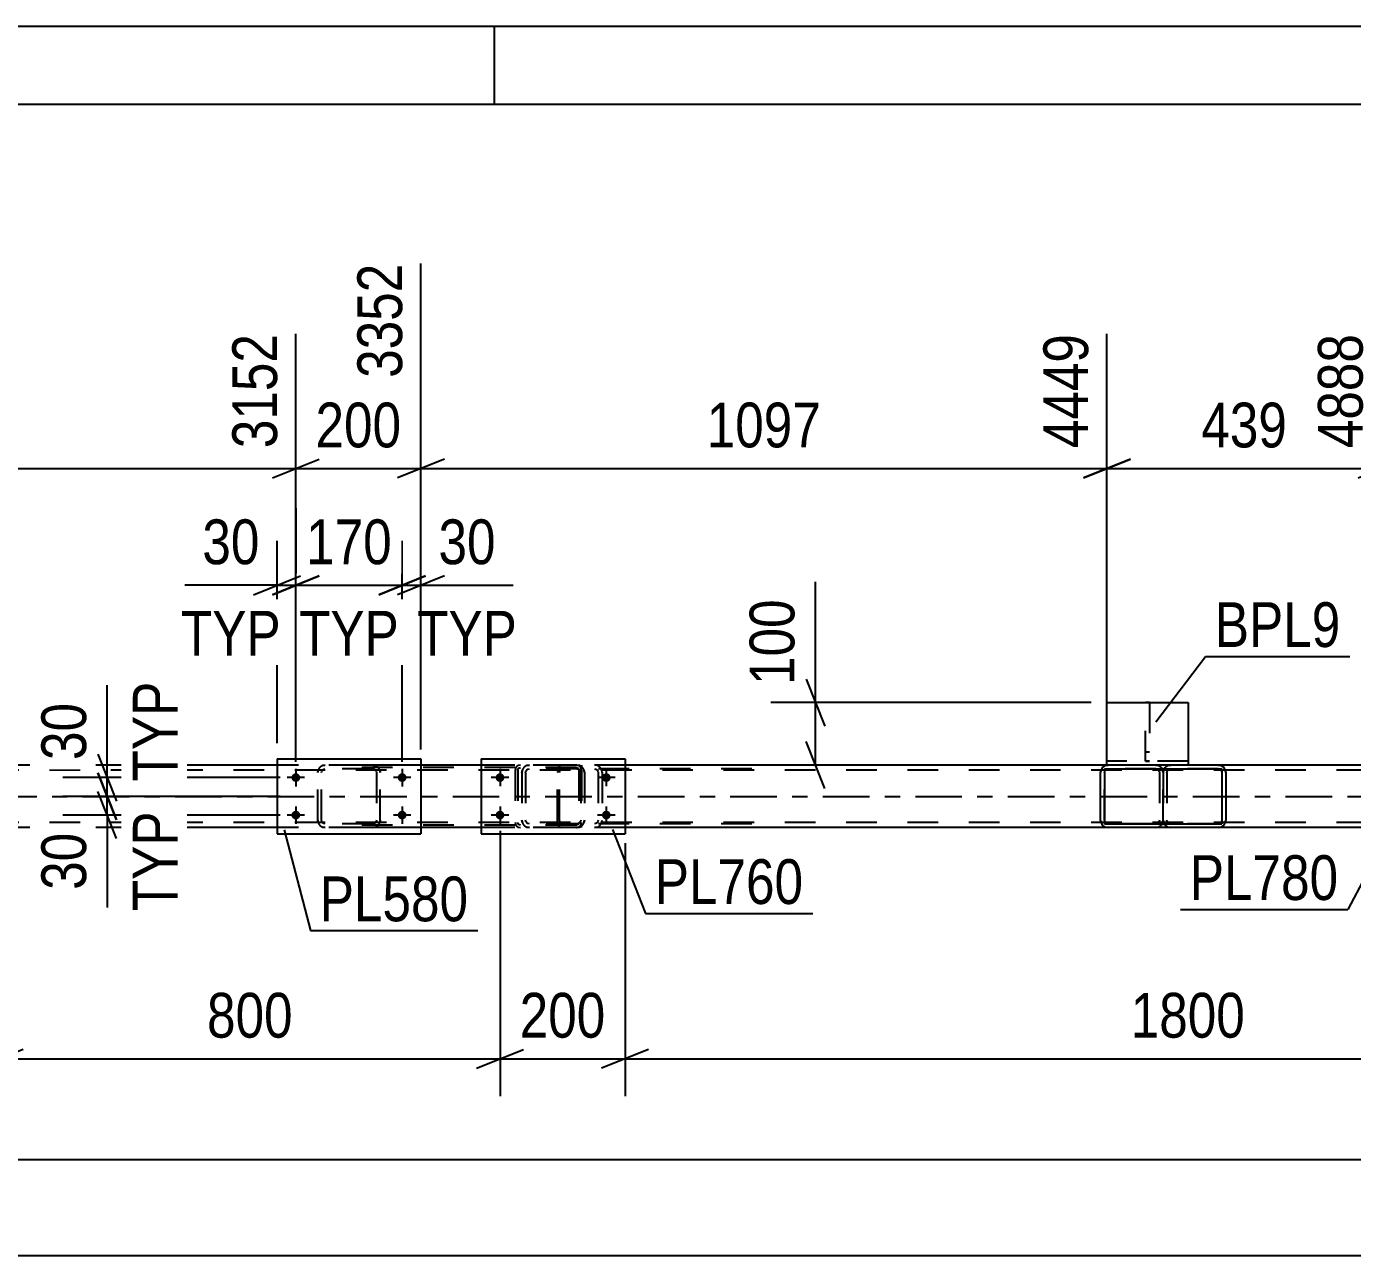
# Model space of a CAD drawing. Header units: millimetres. Extents: x -89 to 752, y -437 to 157.
# Drawn here: x 92.2 to 177, y 78.3 to 156.9 of the extents above; entities that cross this region are included whole.
import ezdxf

# ---------------------------------------------------------------- set-up
doc = ezdxf.new("R2010")
doc.units = ezdxf.units.MM
doc.linetypes.add('DXK_LINE_DOT2', pattern=[3.9198, 1.9599, -1.9599])
doc.linetypes.add('DXK_LINE_DOT3', pattern=[5.9187, 2.979, -0.9799, 0.9799, -0.9799])
doc.styles.add('Arial Narrow', font='ARIALN.TTF', dxfattribs={"height": 0.2})

# ---------------------------------------------------------------- blocks, each defined once
blk = doc.blocks.new('Unknown-318886155-1135')
at = {"color": 5, "linetype": 'Continuous'}
for p, q in [((752.099, 156.884), (-88.901, 156.884)), ((122.099, 151.884), (122.099, 156.884)), ((747.099, 151.884), (-83.901, 151.884))]:
    blk.add_line(p, q, dxfattribs=at)
blk = doc.blocks.new('Part-318886155-5142 - 5106')
at = {"color": 2, "linetype": 'Continuous'}
for p, q in [((165.359, 109.631), (165.175, 109.595)), ((168.399, 109.631), (165.359, 109.631)), ((168.582, 109.595), (168.399, 109.631)), ((168.879, 109.151), (168.842, 109.335)), ((168.879, 109.151), (168.879, 106.111)), ((168.842, 105.927), (168.879, 106.111)), ((165.175, 105.668), (165.359, 105.631)), ((168.399, 105.631), (165.359, 105.631)), ((168.399, 105.631), (168.582, 105.668))]:
    blk.add_line(p, q, dxfattribs=at)
at = {"color": 7, "linetype": 'DXK_LINE_DOT2'}
for p, q in [((165.175, 109.595), (165.359, 109.631)), ((168.399, 109.631), (168.582, 109.595)), ((164.879, 109.151), (164.915, 109.335)), ((164.915, 109.335), (164.879, 109.151)), ((164.879, 109.151), (164.879, 106.111)), ((165.119, 109.151), (165.137, 109.243)), ((165.119, 109.151), (165.119, 106.111)), ((165.137, 109.243), (165.189, 109.321)), ((165.189, 109.321), (165.267, 109.373)), ((165.267, 109.373), (165.359, 109.391)), ((168.399, 109.391), (165.359, 109.391)), ((168.399, 109.391), (168.49, 109.373)), ((168.49, 109.373), (168.568, 109.321)), ((168.568, 109.321), (168.62, 109.243)), ((168.62, 109.243), (168.639, 109.151)), ((168.639, 109.151), (168.639, 106.111)), ((168.842, 109.335), (168.879, 109.151)), ((164.915, 105.927), (164.879, 106.111)), ((164.879, 106.111), (164.915, 105.927)), ((165.137, 106.019), (165.119, 106.111)), ((168.639, 106.111), (168.62, 106.019)), ((168.879, 106.111), (168.842, 105.927)), ((165.189, 105.941), (165.137, 106.019)), ((165.359, 105.631), (165.175, 105.668)), ((165.267, 105.889), (165.189, 105.941)), ((165.359, 105.871), (165.267, 105.889)), ((168.399, 105.871), (165.359, 105.871)), ((168.49, 105.889), (168.399, 105.871)), ((168.582, 105.668), (168.399, 105.631)), ((168.568, 105.941), (168.49, 105.889)), ((168.62, 106.019), (168.568, 105.941))]:
    blk.add_line(p, q, dxfattribs=at)
at = {"color": 7, "linetype": 'DXK_LINE_DOT3'}
blk.add_line((166.879, 107.631), (166.879, 107.631), dxfattribs=at)
at = {"color": 7, "linetype": 'DXK_LINE_DOT2'}
for centre, start, end in [((165.359, 109.151), 112.5, 157.5), ((168.399, 109.151), 22.5, 67.5), ((165.359, 109.151), 149.4011, 157.5), ((165.359, 106.111), 202.5, 247.5), ((165.359, 106.111), 202.5, 210.59889), ((168.399, 106.111), 292.5, 337.5)]:
    blk.add_arc(centre, 0.48, start, end, dxfattribs=at)
at = {"color": 2, "linetype": 'Continuous'}
for centre, start, end in [((165.359, 109.151), 112.5, 149.4011), ((168.399, 109.151), 22.5, 67.5), ((165.359, 106.111), 210.59889, 247.5), ((168.399, 106.111), 292.5, 337.5)]:
    blk.add_arc(centre, 0.48, start, end, dxfattribs=at)
blk = doc.blocks.new('Part-318886155-5394 - 5106')
at = {"color": 2, "linetype": 'Continuous'}
for p, q in [((108.198, 110.03), (108.198, 105.23)), ((108.198, 110.03), (117.398, 110.03)), ((117.398, 110.03), (117.398, 105.23)), ((108.198, 105.23), (117.398, 105.23))]:
    blk.add_line(p, q, dxfattribs=at)
blk = doc.blocks.new('Part-318886155-5209 - 5106')
at = {"color": 2, "linetype": 'Continuous'}
for p, q in [((161.279, 109.631), (161.279, 113.631)), ((161.279, 113.631), (166.479, 113.631)), ((166.479, 113.631), (166.479, 109.631)), ((165.357, 109.631), (161.279, 109.631)), ((161.279, 109.631), (161.279, 109.631))]:
    blk.add_line(p, q, dxfattribs=at)
at = {"color": 7, "linetype": 'DXK_LINE_DOT2'}
for p, q in [((166.479, 109.871), (161.279, 109.871)), ((166.479, 109.871), (161.279, 109.871)), ((161.279, 109.871), (161.279, 109.871)), ((161.279, 109.631), (161.279, 109.651)), ((166.479, 109.631), (161.279, 109.631)), ((166.479, 109.631), (165.357, 109.631)), ((166.479, 109.871), (166.479, 109.871)), ((166.479, 109.631), (166.479, 109.651)), ((166.479, 109.631), (166.479, 109.631))]:
    blk.add_line(p, q, dxfattribs=at)
blk = doc.blocks.new('Part-318886155-5145 - 5106')
at = {"color": 7, "linetype": 'DXK_LINE_DOT2'}
for p, q in [((124.156, 109.595), (124.339, 109.631)), ((124.339, 109.631), (124.156, 109.595)), ((127.379, 109.631), (124.339, 109.631)), ((127.379, 109.631), (127.563, 109.595)), ((127.563, 109.595), (127.379, 109.631)), ((123.859, 109.151), (123.896, 109.335)), ((123.896, 109.335), (123.859, 109.151)), ((123.859, 109.151), (123.859, 106.111)), ((124.099, 109.151), (124.118, 109.243)), ((124.099, 109.151), (124.099, 106.111)), ((124.118, 109.243), (124.17, 109.321)), ((124.17, 109.321), (124.247, 109.373)), ((124.247, 109.373), (124.339, 109.391)), ((127.379, 109.391), (124.339, 109.391)), ((127.379, 109.391), (127.471, 109.373)), ((127.471, 109.373), (127.549, 109.321)), ((127.549, 109.321), (127.601, 109.243)), ((127.601, 109.243), (127.619, 109.151)), ((127.619, 109.151), (127.619, 106.111)), ((127.823, 109.335), (127.859, 109.151)), ((127.859, 109.151), (127.823, 109.335)), ((127.859, 109.151), (127.859, 106.111)), ((123.896, 105.927), (123.859, 106.111)), ((123.859, 106.111), (123.896, 105.927)), ((124.118, 106.019), (124.099, 106.111)), ((127.619, 106.111), (127.601, 106.019)), ((127.859, 106.111), (127.823, 105.927)), ((127.823, 105.927), (127.859, 106.111)), ((124.17, 105.941), (124.118, 106.019)), ((124.339, 105.631), (124.156, 105.668)), ((124.156, 105.668), (124.339, 105.631)), ((124.247, 105.889), (124.17, 105.941)), ((124.339, 105.871), (124.247, 105.889)), ((127.379, 105.871), (124.339, 105.871)), ((127.379, 105.631), (124.339, 105.631)), ((127.471, 105.889), (127.379, 105.871)), ((127.563, 105.668), (127.379, 105.631)), ((127.379, 105.631), (127.563, 105.668)), ((127.549, 105.941), (127.471, 105.889)), ((127.601, 106.019), (127.549, 105.941))]:
    blk.add_line(p, q, dxfattribs=at)
at = {"color": 7, "linetype": 'DXK_LINE_DOT3'}
blk.add_line((125.859, 107.631), (125.859, 107.631), dxfattribs=at)
at = {"color": 7, "linetype": 'DXK_LINE_DOT2'}
for centre, start, end in [((124.339, 109.151), 112.5, 157.5), ((124.339, 109.151), 112.5, 157.5), ((127.379, 109.151), 22.5, 67.5), ((127.379, 109.151), 22.5, 67.5), ((124.339, 106.111), 202.5, 247.5), ((124.339, 106.111), 202.5, 247.5), ((127.379, 106.111), 292.5, 337.5), ((127.379, 106.111), 292.5, 337.5)]:
    blk.add_arc(centre, 0.48, start, end, dxfattribs=at)
blk = doc.blocks.new('Part-318886155-5290 - 5106')
at = {"color": 7, "linetype": 'DXK_LINE_DOT2'}
for p, q in [((127.337, 109.631), (112.009, 109.631)), ((127.337, 109.471), (112.009, 109.471)), ((123.447, 109.434), (123.421, 109.311)), ((123.605, 109.372), (123.641, 109.424)), ((123.762, 109.631), (123.632, 109.607)), ((123.641, 109.424), (123.697, 109.459)), ((123.697, 109.459), (123.762, 109.471)), ((127.468, 109.607), (127.337, 109.631)), ((127.337, 109.471), (127.403, 109.459)), ((127.403, 109.459), (127.458, 109.424)), ((127.458, 109.424), (127.495, 109.372)), ((127.678, 109.311), (127.652, 109.434)), ((123.421, 109.311), (123.421, 105.951)), ((123.592, 109.311), (123.605, 109.372)), ((123.592, 109.311), (123.592, 105.951)), ((127.495, 109.372), (127.508, 109.311)), ((127.508, 109.311), (127.508, 105.951)), ((127.678, 109.311), (127.678, 105.951)), ((127.337, 105.791), (112.009, 105.791)), ((127.337, 105.631), (112.009, 105.631)), ((123.421, 105.951), (123.447, 105.829)), ((123.605, 105.89), (123.592, 105.951)), ((123.641, 105.838), (123.605, 105.89)), ((123.632, 105.655), (123.762, 105.631)), ((123.697, 105.803), (123.641, 105.838)), ((123.762, 105.791), (123.697, 105.803)), ((127.403, 105.803), (127.337, 105.791)), ((127.337, 105.631), (127.468, 105.655)), ((127.458, 105.838), (127.403, 105.803)), ((127.495, 105.89), (127.458, 105.838)), ((127.508, 105.951), (127.495, 105.89)), ((127.652, 105.829), (127.678, 105.951))]:
    blk.add_line(p, q, dxfattribs=at)
for centre, start, end in [((123.749, 109.297), 110.75832, 155.68004), ((127.35, 109.297), 24.31996, 69.24168), ((123.749, 105.965), 204.31996, 249.24168), ((127.35, 105.965), 290.75832, 335.68004)]:
    blk.add_arc(centre, 0.331, start, end, dxfattribs=at)
blk = doc.blocks.new('Part-318886155-5201 - 5106')
at = {"color": 2, "linetype": 'Continuous'}
for p, q in [((161.119, 109.391), (161.119, 105.871)), ((161.119, 109.391), (168.639, 109.391)), ((168.639, 109.391), (168.639, 105.871)), ((161.119, 105.871), (168.639, 105.871))]:
    blk.add_line(p, q, dxfattribs=at)
blk = doc.blocks.new('Part-318886155-5204 - 5106')
at = {"color": 7, "linetype": 'DXK_LINE_DOT2'}
for p, q in [((163.759, 109.871), (163.759, 113.631)), ((163.999, 113.631), (163.759, 113.631)), ((163.999, 113.631), (163.999, 109.871)), ((163.759, 110.471), (163.999, 110.471)), ((163.999, 109.871), (163.759, 109.871)), ((163.759, 109.871), (163.999, 109.871))]:
    blk.add_line(p, q, dxfattribs=at)
blk = doc.blocks.new('Part-318886155-5251 - 5106')
at = {"color": 2, "linetype": 'Continuous'}
for p, q in [((121.259, 110.031), (121.259, 105.231)), ((121.259, 110.031), (130.459, 110.031)), ((130.459, 110.031), (130.459, 105.231)), ((121.259, 105.231), (130.459, 105.231))]:
    blk.add_line(p, q, dxfattribs=at)
blk = doc.blocks.new('Part-318886155-5304 - 5106')
at = {"color": 7, "linetype": 'DXK_LINE_DOT2'}
for p, q in [((126.21, 109.49), (126.152, 109.335)), ((126.298, 109.595), (126.21, 109.49)), ((126.402, 109.631), (126.298, 109.595)), ((138.558, 109.631), (126.402, 109.631)), ((127.678, 109.631), (127.678, 109.391)), ((128.686, 109.595), (128.493, 109.631)), ((126.152, 109.335), (126.131, 109.151)), ((126.131, 106.111), (126.131, 109.151)), ((126.266, 109.151), (126.277, 109.243)), ((126.266, 106.111), (126.266, 109.151)), ((126.277, 109.243), (126.306, 109.321)), ((126.306, 109.321), (126.35, 109.373)), ((126.35, 109.373), (126.402, 109.391)), ((138.558, 109.391), (126.402, 109.391)), ((128.493, 109.391), (128.589, 109.373)), ((128.589, 109.373), (128.671, 109.321)), ((128.671, 109.321), (128.725, 109.243)), ((128.725, 109.243), (128.745, 109.151)), ((128.745, 109.151), (128.745, 106.111)), ((128.968, 109.287), (128.958, 109.335)), ((128.996, 109.151), (128.968, 109.287)), ((128.996, 109.151), (128.996, 106.111)), ((126.152, 105.927), (126.131, 106.111)), ((126.277, 106.019), (126.266, 106.111)), ((128.745, 106.111), (128.725, 106.019)), ((128.958, 105.927), (128.978, 106.026)), ((128.978, 106.026), (128.996, 106.111)), ((126.198, 105.803), (126.152, 105.927)), ((126.21, 105.772), (126.198, 105.803)), ((126.21, 105.772), (126.298, 105.668)), ((126.306, 105.941), (126.277, 106.019)), ((126.298, 105.668), (126.402, 105.631)), ((126.35, 105.889), (126.306, 105.941)), ((126.402, 105.871), (126.35, 105.889)), ((138.558, 105.871), (126.402, 105.871)), ((138.558, 105.631), (126.402, 105.631)), ((127.678, 105.631), (127.678, 105.871)), ((128.589, 105.889), (128.493, 105.871)), ((128.493, 105.631), (128.686, 105.668)), ((128.671, 105.941), (128.589, 105.889)), ((128.725, 106.019), (128.671, 105.941))]:
    blk.add_line(p, q, dxfattribs=at)
for centre, start, end in [((128.508, 109.136), 23.84941, 68.8059), ((128.508, 106.126), 291.1941, 336.15059)]:
    blk.add_arc(centre, 0.492, start, end, dxfattribs=at)
blk = doc.blocks.new('Part-318886155-5383 - 5106')
at = {"color": 2, "linetype": 'Continuous'}
for p, q in [((161.359, 109.63), (161.175, 109.594)), ((164.399, 109.63), (161.359, 109.63)), ((164.582, 109.594), (164.399, 109.63)), ((160.915, 109.334), (160.879, 109.15)), ((160.879, 106.11), (160.879, 109.15)), ((160.879, 106.11), (160.915, 105.926)), ((161.175, 105.667), (161.359, 105.63)), ((161.354, 105.871), (161.359, 105.87)), ((164.399, 105.87), (161.359, 105.87)), ((164.399, 105.63), (161.359, 105.63)), ((164.403, 105.871), (164.399, 105.87)), ((164.399, 105.63), (164.582, 105.667))]:
    blk.add_line(p, q, dxfattribs=at)
at = {"color": 7, "linetype": 'DXK_LINE_DOT2'}
for p, q in [((161.175, 109.594), (161.359, 109.63)), ((164.399, 109.63), (164.582, 109.594)), ((160.879, 109.15), (160.915, 109.334)), ((161.119, 109.15), (161.137, 109.242)), ((161.119, 106.11), (161.119, 109.15)), ((161.137, 109.242), (161.189, 109.32)), ((161.189, 109.32), (161.267, 109.372)), ((161.267, 109.372), (161.359, 109.39)), ((164.399, 109.39), (161.359, 109.39)), ((164.399, 109.39), (164.49, 109.372)), ((164.49, 109.372), (164.568, 109.32)), ((164.568, 109.32), (164.62, 109.242)), ((164.62, 109.242), (164.639, 109.15)), ((164.639, 109.15), (164.639, 106.11)), ((164.842, 109.334), (164.879, 109.15)), ((164.879, 109.15), (164.842, 109.334)), ((164.879, 106.11), (164.879, 109.15)), ((160.915, 105.926), (160.879, 106.11)), ((161.137, 106.018), (161.119, 106.11)), ((164.639, 106.11), (164.62, 106.018)), ((164.879, 106.11), (164.842, 105.926)), ((164.842, 105.926), (164.879, 106.11)), ((161.189, 105.94), (161.137, 106.018)), ((161.359, 105.63), (161.175, 105.667)), ((161.267, 105.888), (161.189, 105.94)), ((161.359, 105.87), (161.267, 105.888)), ((164.399, 105.87), (164.49, 105.888)), ((164.582, 105.667), (164.399, 105.63)), ((164.568, 105.94), (164.49, 105.888)), ((164.62, 106.018), (164.568, 105.94))]:
    blk.add_line(p, q, dxfattribs=at)
at = {"color": 7, "linetype": 'DXK_LINE_DOT3'}
blk.add_line((162.879, 107.63), (162.879, 107.63), dxfattribs=at)
at = {"color": 2, "linetype": 'Continuous'}
for centre, start, end in [((161.359, 109.15), 112.5, 157.5), ((164.399, 109.15), 30.73217, 67.5), ((161.359, 106.11), 202.5, 247.5), ((164.399, 106.11), 292.5, 329.53435)]:
    blk.add_arc(centre, 0.48, start, end, dxfattribs=at)
at = {"color": 7, "linetype": 'DXK_LINE_DOT2'}
for centre, start, end in [((161.359, 109.15), 112.5, 157.5), ((164.399, 109.15), 22.5, 67.5), ((164.399, 109.15), 22.5, 30.73217), ((161.359, 106.11), 202.5, 247.5), ((164.399, 106.11), 292.5, 337.5), ((164.399, 106.11), 329.53435, 337.5)]:
    blk.add_arc(centre, 0.48, start, end, dxfattribs=at)
blk = doc.blocks.new('Part-318886155-5389 - 5106')
at = {"color": 7, "linetype": 'DXK_LINE_DOT2'}
for p, q in [((111.094, 109.594), (111.278, 109.63)), ((111.278, 109.63), (111.094, 109.594)), ((114.318, 109.63), (111.278, 109.63)), ((114.318, 109.63), (114.502, 109.594)), ((114.502, 109.594), (114.318, 109.63)), ((110.798, 109.15), (110.835, 109.334)), ((110.835, 109.334), (110.798, 109.15)), ((110.798, 106.11), (110.798, 109.15)), ((111.038, 109.15), (111.056, 109.242)), ((111.038, 106.11), (111.038, 109.15)), ((111.056, 109.242), (111.108, 109.32)), ((111.108, 109.32), (111.186, 109.372)), ((111.186, 109.372), (111.278, 109.39)), ((114.318, 109.39), (111.278, 109.39)), ((114.318, 109.39), (114.41, 109.372)), ((114.41, 109.372), (114.488, 109.32)), ((114.488, 109.32), (114.54, 109.242)), ((114.54, 109.242), (114.558, 109.15)), ((114.558, 109.15), (114.558, 106.11)), ((114.762, 109.334), (114.798, 109.15)), ((114.798, 109.15), (114.762, 109.334)), ((114.798, 106.11), (114.798, 109.15)), ((110.835, 105.927), (110.798, 106.11)), ((110.798, 106.11), (110.835, 105.927)), ((111.056, 106.018), (111.038, 106.11)), ((114.558, 106.11), (114.54, 106.018)), ((114.798, 106.11), (114.762, 105.927)), ((114.762, 105.927), (114.798, 106.11)), ((111.108, 105.94), (111.056, 106.018)), ((111.278, 105.63), (111.094, 105.667)), ((111.094, 105.667), (111.278, 105.63)), ((111.186, 105.888), (111.108, 105.94)), ((111.278, 105.87), (111.186, 105.888)), ((114.318, 105.87), (111.278, 105.87)), ((114.318, 105.63), (111.278, 105.63)), ((114.41, 105.888), (114.318, 105.87)), ((114.502, 105.667), (114.318, 105.63)), ((114.318, 105.63), (114.502, 105.667)), ((114.488, 105.94), (114.41, 105.888)), ((114.54, 106.018), (114.488, 105.94))]:
    blk.add_line(p, q, dxfattribs=at)
at = {"color": 7, "linetype": 'DXK_LINE_DOT3'}
blk.add_line((112.798, 107.63), (112.798, 107.63), dxfattribs=at)
at = {"color": 7, "linetype": 'DXK_LINE_DOT2'}
for centre, start, end in [((111.278, 109.15), 112.5, 157.5), ((111.278, 109.15), 112.5, 157.5), ((114.318, 109.15), 22.5, 67.5), ((114.318, 109.15), 22.5, 67.5), ((111.278, 106.11), 202.5, 247.5), ((111.278, 106.11), 202.5, 247.5), ((114.318, 106.11), 292.5, 337.5), ((114.318, 106.11), 292.5, 337.5)]:
    blk.add_arc(centre, 0.48, start, end, dxfattribs=at)
blk = doc.blocks.new('Bolt-318886155-5423 - 5106')
at = {"linetype": 'Continuous'}
for points in [[(122.459, 108.551, -1), (122.459, 109.111, -1)], [(129.259, 108.551, -1), (129.259, 109.111, -1)], [(122.459, 106.151, -1), (122.459, 106.711, -1)], [(129.259, 106.151, -1), (129.259, 106.711, -1)]]:
    blk.add_hatch(color=1, dxfattribs=at).paths.add_polyline_path(points)
at = {"color": 1, "linetype": 'Continuous'}
for p, q in [((123.019, 108.831), (121.899, 108.831)), ((122.459, 109.391), (122.459, 108.271)), ((129.819, 108.831), (128.699, 108.831)), ((129.259, 109.391), (129.259, 108.271)), ((122.459, 106.991), (122.459, 105.871)), ((129.259, 106.991), (129.259, 105.871)), ((123.019, 106.431), (121.899, 106.431)), ((129.819, 106.431), (128.699, 106.431))]:
    blk.add_line(p, q, dxfattribs=at)
blk = doc.blocks.new('Bolt-318886155-5424 - 5106')
at = {"linetype": 'Continuous'}
for points in [[(109.398, 108.55, -1), (109.398, 109.11, -1)], [(116.198, 108.55, -1), (116.198, 109.11, -1)], [(109.398, 106.15, -1), (109.398, 106.71, -1)], [(116.198, 106.15, -1), (116.198, 106.71, -1)]]:
    blk.add_hatch(color=1, dxfattribs=at).paths.add_polyline_path(points)
at = {"color": 1, "linetype": 'Continuous'}
for p, q in [((109.958, 108.83), (108.838, 108.83)), ((109.398, 109.39), (109.398, 108.27)), ((116.758, 108.83), (115.638, 108.83)), ((116.198, 109.39), (116.198, 108.27)), ((109.398, 106.99), (109.398, 105.87)), ((116.198, 106.99), (116.198, 105.87)), ((109.958, 106.43), (108.838, 106.43)), ((116.758, 106.43), (115.638, 106.43))]:
    blk.add_line(p, q, dxfattribs=at)
blk = doc.blocks.new('Part-318886155-5453 - 5106')
at = {"color": 2, "linetype": 'Continuous'}
for p, q in [((108.198, 109.631), (90.457, 109.631)), ((121.259, 109.631), (117.398, 109.631)), ((161.279, 109.631), (130.459, 109.631)), ((177.644, 109.631), (168.399, 109.631)), ((108.198, 105.631), (90.457, 105.631)), ((121.259, 105.631), (117.398, 105.631)), ((161.354, 105.631), (130.459, 105.631)), ((165.359, 105.631), (164.403, 105.631)), ((177.644, 105.631), (168.399, 105.631))]:
    blk.add_line(p, q, dxfattribs=at)
at = {"color": 7, "linetype": 'DXK_LINE_DOT2'}
for p, q in [((117.398, 109.631), (108.198, 109.631)), ((130.459, 109.631), (121.259, 109.631)), ((168.399, 109.631), (161.279, 109.631)), ((660.055, 109.311), (-16.695, 109.311)), ((660.055, 105.951), (-16.695, 105.951)), ((117.398, 105.631), (108.198, 105.631)), ((130.459, 105.631), (121.259, 105.631)), ((164.403, 105.631), (161.354, 105.631)), ((168.399, 105.631), (165.359, 105.631))]:
    blk.add_line(p, q, dxfattribs=at)
at = {"color": 7, "linetype": 'DXK_LINE_DOT3'}
blk.add_line((-16.695, 107.631), (660.055, 107.631), dxfattribs=at)
blk = doc.blocks.new('StraightDimension-318886155-18576 - 5106')
at = {"color": 7, "linetype": 'Continuous'}
for p, q in [((66.317, 110.631), (66.317, 141.72)), ((109.398, 109.83), (109.398, 137.22)), ((67.817, 129.207), (64.817, 128.007)), ((107.898, 128.007), (110.898, 129.207)), ((66.317, 128.607), (109.398, 128.607))]:
    blk.add_line(p, q, dxfattribs=at)
at = {"color": 0}
blk.add_wipeout([(92.114, 129.357), (92.114, 133.557), (83.602, 133.557), (83.602, 129.357)], dxfattribs=at)
at = {"color": 3, "style": 'Arial Narrow'}
blk.add_text('1077', height=2.8633, dxfattribs=at).set_placement((84.202, 129.957))
at = {"color": 0, "linetype": 'Continuous'}
blk.add_wipeout([(108.798, 137.82), (104.598, 137.82), (104.598, 129.307), (108.798, 129.307)], dxfattribs=at)
at = {"color": 3, "linetype": 'Continuous', "style": 'Arial Narrow'}
blk.add_text('3152', height=2.8633, rotation=90.00021, dxfattribs=at).set_placement((108.198, 129.907))
blk = doc.blocks.new('StraightDimension-318886155-5507 - 5106')
at = {"color": 7, "linetype": 'Continuous'}
blk.add_line((-16.695, 84.399), (698.695, 84.399), dxfattribs=at)
blk = doc.blocks.new('StraightDimension-318886155-6372 - 5106')
at = {"color": 7, "linetype": 'Continuous'}
for p, q in [((116.198, 109.83), (116.198, 123.983)), ((117.398, 111.03), (117.398, 123.983)), ((114.698, 120.533), (117.698, 121.733)), ((118.898, 121.733), (115.898, 120.533)), ((116.198, 121.133), (117.398, 121.133)), ((117.398, 121.133), (123.304, 121.133)), ((117.398, 121.133), (123.304, 121.133))]:
    blk.add_line(p, q, dxfattribs=at)
at = {"color": 0}
blk.add_wipeout([(122.779, 121.883), (122.779, 126.083), (117.923, 126.083), (117.923, 121.883)], dxfattribs=at)
at = {"color": 0, "linetype": 'Continuous'}
blk.add_wipeout([(124.146, 116.033), (124.146, 120.233), (116.556, 120.233), (116.556, 116.033)], dxfattribs=at)
at = {"color": 3, "style": 'Arial Narrow'}
blk.add_text('30', height=2.8633, dxfattribs=at).set_placement((118.523, 122.483))
at = {"color": 3, "linetype": 'Continuous', "style": 'Arial Narrow'}
blk.add_text('TYP', height=2.8633, dxfattribs=at).set_placement((117.156, 116.633))
blk = doc.blocks.new('StraightDimension-318886155-6331 - 5106')
at = {"color": 7, "linetype": 'Continuous'}
for p, q in [((96.734, 109.13), (97.934, 106.13)), ((97.934, 104.93), (96.734, 107.93)), ((108.398, 107.63), (94.484, 107.63)), ((97.334, 106.43), (97.334, 107.63)), ((108.398, 106.43), (94.484, 106.43)), ((97.334, 106.43), (97.334, 100.524)), ((97.334, 106.43), (97.334, 100.524))]:
    blk.add_line(p, q, dxfattribs=at)
at = {"color": 0, "linetype": 'Continuous'}
blk.add_wipeout([(102.434, 107.272), (98.234, 107.272), (98.234, 99.682), (102.434, 99.682)], dxfattribs=at)
at = {"color": 0}
blk.add_wipeout([(96.584, 105.905), (92.384, 105.905), (92.384, 101.049), (96.584, 101.049)], dxfattribs=at)
at = {"color": 3, "linetype": 'Continuous', "style": 'Arial Narrow'}
blk.add_text('TYP', height=2.8633, rotation=90.00021, dxfattribs=at).set_placement((101.834, 100.282))
at = {"color": 3, "style": 'Arial Narrow'}
blk.add_text('30', height=2.8633, rotation=90.00021, dxfattribs=at).set_placement((95.984, 101.649))
blk = doc.blocks.new('StraightDimension-318886155-18574 - 5106')
at = {"color": 7, "linetype": 'Continuous'}
for p, q in [((117.398, 110.631), (117.398, 141.72)), ((161.279, 113.304), (161.279, 137.22)), ((118.898, 129.207), (115.898, 128.007)), ((159.779, 128.007), (162.779, 129.207)), ((117.398, 128.607), (161.279, 128.607))]:
    blk.add_line(p, q, dxfattribs=at)
at = {"color": 0}
blk.add_wipeout([(143.595, 129.357), (143.595, 133.557), (135.082, 133.557), (135.082, 129.357)], dxfattribs=at)
at = {"color": 3, "style": 'Arial Narrow'}
blk.add_text('1097', height=2.8633, dxfattribs=at).set_placement((135.682, 129.957))
at = {"color": 0, "linetype": 'Continuous'}
blk.add_wipeout([(160.679, 137.82), (156.479, 137.82), (156.479, 129.307), (160.679, 129.307)], dxfattribs=at)
at = {"color": 3, "linetype": 'Continuous', "style": 'Arial Narrow'}
blk.add_text('4449', height=2.8633, rotation=90.00021, dxfattribs=at).set_placement((160.079, 129.907))
blk = doc.blocks.new('StraightDimension-318886155-5528 - 5106')
at = {"color": 7, "linetype": 'Continuous'}
blk.add_line((-17.335, 78.255), (699.335, 78.255), dxfattribs=at)
blk = doc.blocks.new('StraightDimension-318886155-5560 - 5106')
at = {"color": 7, "linetype": 'Continuous'}
for p, q in [((142.64, 113.631), (142.64, 121.365)), ((142.64, 113.631), (142.64, 121.365)), ((142.04, 115.131), (143.24, 112.131)), ((160.279, 113.631), (139.79, 113.631)), ((142.64, 109.631), (142.64, 113.631)), ((143.24, 108.131), (142.04, 111.131)), ((160.279, 109.631), (139.79, 109.631))]:
    blk.add_line(p, q, dxfattribs=at)
at = {"color": 0}
blk.add_wipeout([(141.89, 120.84), (137.69, 120.84), (137.69, 114.156), (141.89, 114.156)], dxfattribs=at)
at = {"color": 3, "style": 'Arial Narrow'}
blk.add_text('100', height=2.8633, rotation=90.00021, dxfattribs=at).set_placement((141.29, 114.756))
blk = doc.blocks.new('StraightDimension-318886155-5625 - 5106')
at = {"color": 7, "linetype": 'Continuous'}
for p, q in [((122.459, 105.431), (122.459, 88.444)), ((90.457, 104.631), (90.457, 88.444)), ((91.957, 91.444), (88.957, 90.244)), ((90.457, 90.844), (122.459, 90.844)), ((120.959, 90.244), (123.959, 91.444))]:
    blk.add_line(p, q, dxfattribs=at)
at = {"color": 0}
blk.add_wipeout([(109.8, 91.594), (109.8, 95.794), (103.116, 95.794), (103.116, 91.594)], dxfattribs=at)
at = {"color": 3, "style": 'Arial Narrow'}
blk.add_text('800', height=2.8633, dxfattribs=at).set_placement((103.716, 92.194))
blk = doc.blocks.new('StraightDimension-318886155-5640 - 5106')
at = {"color": 7, "linetype": 'Continuous'}
for p, q in [((122.459, 105.431), (122.459, 88.444)), ((130.459, 104.631), (130.459, 88.444)), ((120.959, 90.244), (123.959, 91.444)), ((122.459, 90.844), (130.459, 90.844)), ((131.959, 91.444), (128.959, 90.244))]:
    blk.add_line(p, q, dxfattribs=at)
at = {"color": 0}
blk.add_wipeout([(129.801, 91.594), (129.801, 95.794), (123.117, 95.794), (123.117, 91.594)], dxfattribs=at)
at = {"color": 3, "style": 'Arial Narrow'}
blk.add_text('200', height=2.8633, dxfattribs=at).set_placement((123.717, 92.194))
blk = doc.blocks.new('StraightDimension-318886155-5655 - 5106')
at = {"color": 7, "linetype": 'Continuous'}
for p, q in [((202.459, 105.431), (202.459, 88.444)), ((130.459, 104.631), (130.459, 88.444)), ((131.959, 91.444), (128.959, 90.244)), ((130.459, 90.844), (202.459, 90.844)), ((200.959, 90.244), (203.959, 91.444))]:
    blk.add_line(p, q, dxfattribs=at)
at = {"color": 0}
blk.add_wipeout([(170.715, 91.594), (170.715, 95.794), (162.203, 95.794), (162.203, 91.594)], dxfattribs=at)
at = {"color": 3, "style": 'Arial Narrow'}
blk.add_text('1800', height=2.8633, dxfattribs=at).set_placement((162.803, 92.194))
blk = doc.blocks.new('StraightDimension-318886155-6341 - 5106')
at = {"color": 7, "linetype": 'Continuous'}
for p, q in [((97.334, 108.83), (97.334, 114.736)), ((97.334, 108.83), (97.334, 114.736)), ((96.734, 110.33), (97.934, 107.33)), ((108.398, 108.83), (94.484, 108.83)), ((97.934, 106.13), (96.734, 109.13)), ((97.334, 107.63), (97.334, 108.83)), ((108.398, 107.63), (94.484, 107.63))]:
    blk.add_line(p, q, dxfattribs=at)
at = {"color": 0, "linetype": 'Continuous'}
blk.add_wipeout([(102.434, 115.578), (98.234, 115.578), (98.234, 107.988), (102.434, 107.989)], dxfattribs=at)
at = {"color": 0}
blk.add_wipeout([(96.584, 114.211), (92.384, 114.211), (92.384, 109.355), (96.584, 109.355)], dxfattribs=at)
at = {"color": 3, "linetype": 'Continuous', "style": 'Arial Narrow'}
blk.add_text('TYP', height=2.8633, rotation=90.00021, dxfattribs=at).set_placement((101.834, 108.589))
at = {"color": 3, "style": 'Arial Narrow'}
blk.add_text('30', height=2.8633, rotation=90.00021, dxfattribs=at).set_placement((95.984, 109.955))
blk = doc.blocks.new('StraightDimension-318886155-6352 - 5106')
at = {"color": 7, "linetype": 'Continuous'}
for p, q in [((108.198, 111.03), (108.198, 123.983)), ((109.398, 109.83), (109.398, 123.983)), ((106.698, 120.533), (109.698, 121.733)), ((110.898, 121.733), (107.898, 120.533)), ((108.198, 121.133), (102.292, 121.133)), ((108.198, 121.133), (102.292, 121.133)), ((108.198, 121.133), (109.398, 121.133))]:
    blk.add_line(p, q, dxfattribs=at)
at = {"color": 0}
blk.add_wipeout([(107.673, 121.883), (107.673, 126.083), (102.817, 126.083), (102.817, 121.883)], dxfattribs=at)
at = {"color": 0, "linetype": 'Continuous'}
blk.add_wipeout([(109.04, 116.033), (109.04, 120.233), (101.45, 120.233), (101.45, 116.033)], dxfattribs=at)
at = {"color": 3, "style": 'Arial Narrow'}
blk.add_text('30', height=2.8633, dxfattribs=at).set_placement((103.417, 122.483))
at = {"color": 3, "linetype": 'Continuous', "style": 'Arial Narrow'}
blk.add_text('TYP', height=2.8633, dxfattribs=at).set_placement((102.05, 116.633))
blk = doc.blocks.new('StraightDimension-318886155-6362 - 5106')
at = {"color": 7, "linetype": 'Continuous'}
for p, q in [((109.398, 109.83), (109.398, 123.983)), ((116.198, 109.83), (116.198, 123.983)), ((107.898, 120.533), (110.898, 121.733)), ((117.698, 121.733), (114.698, 120.533)), ((109.398, 121.133), (116.198, 121.133))]:
    blk.add_line(p, q, dxfattribs=at)
at = {"color": 0}
blk.add_wipeout([(116.14, 121.883), (116.14, 126.083), (109.456, 126.083), (109.456, 121.883)], dxfattribs=at)
at = {"color": 0, "linetype": 'Continuous'}
blk.add_wipeout([(116.593, 116.033), (116.593, 120.233), (109.003, 120.233), (109.003, 116.033)], dxfattribs=at)
at = {"color": 3, "style": 'Arial Narrow'}
blk.add_text('170', height=2.8633, dxfattribs=at).set_placement((110.056, 122.483))
at = {"color": 3, "linetype": 'Continuous', "style": 'Arial Narrow'}
blk.add_text('TYP', height=2.8633, dxfattribs=at).set_placement((109.603, 116.633))
blk = doc.blocks.new('StraightDimension-318886155-18573 - 5106')
at = {"color": 7, "linetype": 'Continuous'}
for p, q in [((161.279, 113.304), (161.279, 137.22)), ((178.844, 109.831), (178.844, 137.22)), ((162.779, 129.207), (159.779, 128.007)), ((177.344, 128.007), (180.344, 129.207)), ((161.279, 128.607), (178.844, 128.607))]:
    blk.add_line(p, q, dxfattribs=at)
at = {"color": 0}
blk.add_wipeout([(173.403, 129.357), (173.403, 133.557), (166.719, 133.557), (166.719, 129.357)], dxfattribs=at)
at = {"color": 3, "style": 'Arial Narrow'}
blk.add_text('439', height=2.8633, dxfattribs=at).set_placement((167.319, 129.957))
at = {"color": 0, "linetype": 'Continuous'}
blk.add_wipeout([(178.244, 137.82), (174.044, 137.82), (174.044, 129.307), (178.244, 129.307)], dxfattribs=at)
at = {"color": 3, "linetype": 'Continuous', "style": 'Arial Narrow'}
blk.add_text('4888', height=2.8633, rotation=90.00021, dxfattribs=at).set_placement((177.644, 129.907))
blk = doc.blocks.new('StraightDimension-318886155-18575 - 5106')
at = {"color": 7, "linetype": 'Continuous'}
for p, q in [((117.398, 110.631), (117.398, 141.72)), ((109.398, 109.83), (109.398, 137.22)), ((107.898, 128.007), (110.898, 129.207)), ((118.898, 129.207), (115.898, 128.007)), ((109.398, 128.607), (117.398, 128.607))]:
    blk.add_line(p, q, dxfattribs=at)
at = {"color": 0}
blk.add_wipeout([(116.74, 129.357), (116.74, 133.557), (110.056, 133.557), (110.056, 129.357)], dxfattribs=at)
at = {"color": 3, "style": 'Arial Narrow'}
blk.add_text('200', height=2.8633, dxfattribs=at).set_placement((110.656, 129.957))
at = {"color": 0, "linetype": 'Continuous'}
blk.add_wipeout([(116.798, 142.32), (112.598, 142.32), (112.598, 133.807), (116.798, 133.807)], dxfattribs=at)
at = {"color": 3, "linetype": 'Continuous', "style": 'Arial Narrow'}
blk.add_text('3352', height=2.8633, rotation=90.00021, dxfattribs=at).set_placement((116.198, 134.407))
blk = doc.blocks.new('Mark-318886155-5390 - 5106')
at = {"color": 30, "linetype": 'Continuous'}
for p, q in [((108.651, 105.49), (110.328, 99.039)), ((110.328, 99.039), (121.032, 99.039))]:
    blk.add_line(p, q, dxfattribs=at)
at = {"color": 0}
blk.add_wipeout([(120.432, 99.639), (120.432, 102.639), (110.928, 102.639), (110.928, 99.639)], dxfattribs=at)
blk.add_wipeout([(120.432, 99.639), (120.432, 102.639), (110.928, 102.639), (110.928, 99.639)], dxfattribs=at)
at = {"color": 3, "style": 'Arial Narrow'}
blk.add_text('PL580', height=2.8633, dxfattribs=at).set_placement((110.928, 99.639))
blk = doc.blocks.new('Mark-318886155-5205 - 5106')
at = {"color": 30, "linetype": 'Continuous'}
for p, q in [((164.401, 112.398), (167.585, 116.587)), ((167.585, 116.587), (176.824, 116.587))]:
    blk.add_line(p, q, dxfattribs=at)
at = {"color": 0}
blk.add_wipeout([(176.224, 117.187), (176.224, 120.187), (168.185, 120.187), (168.185, 117.187)], dxfattribs=at)
blk.add_wipeout([(176.224, 117.187), (176.224, 120.187), (168.185, 120.187), (168.185, 117.187)], dxfattribs=at)
at = {"color": 3, "style": 'Arial Narrow'}
blk.add_text('BPL9', height=2.8633, dxfattribs=at).set_placement((168.185, 117.187))
blk = doc.blocks.new('Mark-318886155-5247 - 5106')
at = {"color": 30, "linetype": 'Continuous'}
for p, q in [((129.654, 105.512), (131.759, 100.145)), ((131.759, 100.145), (142.463, 100.145))]:
    blk.add_line(p, q, dxfattribs=at)
at = {"color": 0}
blk.add_wipeout([(141.863, 100.745), (141.863, 103.745), (132.359, 103.745), (132.359, 100.745)], dxfattribs=at)
blk.add_wipeout([(141.863, 100.745), (141.863, 103.745), (132.359, 103.745), (132.359, 100.745)], dxfattribs=at)
at = {"color": 3, "style": 'Arial Narrow'}
blk.add_text('PL760', height=2.8633, dxfattribs=at).set_placement((132.359, 100.745))
blk = doc.blocks.new('Mark-318886155-5384 - 5106')
at = {"color": 30, "linetype": 'Continuous'}
for p in [(179.409, 105.548), (165.984, 100.399)]:
    blk.add_line(p, (176.687, 100.399), dxfattribs=at)
at = {"color": 0}
blk.add_wipeout([(176.087, 100.999), (176.087, 103.999), (166.584, 103.999), (166.584, 100.999)], dxfattribs=at)
blk.add_wipeout([(176.087, 100.999), (176.087, 103.999), (166.584, 103.999), (166.584, 100.999)], dxfattribs=at)
at = {"color": 3, "style": 'Arial Narrow'}
blk.add_text('PL780', height=2.8633, dxfattribs=at).set_placement((166.584, 100.999))

msp = doc.modelspace()

# ---------------------------------------------------------------- block references
for name in ['Unknown-318886155-1135', 'Part-318886155-5209 - 5106', 'Part-318886155-5204 - 5106', 'Part-318886155-5453 - 5106', 'Part-318886155-5394 - 5106', 'Part-318886155-5389 - 5106', 'Part-318886155-5290 - 5106', 'Part-318886155-5251 - 5106', 'Part-318886155-5145 - 5106', 'Part-318886155-5304 - 5106', 'Part-318886155-5383 - 5106', 'Part-318886155-5142 - 5106', 'Bolt-318886155-5424 - 5106', 'Bolt-318886155-5423 - 5106', 'Part-318886155-5201 - 5106']:
    msp.add_blockref(name, (0, 0))

# ---------------------------------------------------------------- next in the draw order: block references
for name in ['StraightDimension-318886155-18576 - 5106', 'StraightDimension-318886155-6372 - 5106', 'StraightDimension-318886155-5507 - 5106']:
    msp.add_blockref(name, (0, 0))

# ---------------------------------------------------------------- next in the draw order: block references
for name in ['StraightDimension-318886155-18574 - 5106', 'StraightDimension-318886155-6331 - 5106']:
    msp.add_blockref(name, (0, 0))

# ---------------------------------------------------------------- next in the draw order: block references
for name in ['StraightDimension-318886155-5560 - 5106', 'StraightDimension-318886155-6341 - 5106', 'StraightDimension-318886155-5528 - 5106']:
    msp.add_blockref(name, (0, 0))

# ---------------------------------------------------------------- next in the draw order: block references
for name in ['StraightDimension-318886155-18573 - 5106', 'StraightDimension-318886155-6352 - 5106', 'StraightDimension-318886155-5625 - 5106']:
    msp.add_blockref(name, (0, 0))

# ---------------------------------------------------------------- next in the draw order: block references
for name in ['StraightDimension-318886155-6362 - 5106', 'Mark-318886155-5205 - 5106', 'StraightDimension-318886155-5640 - 5106']:
    msp.add_blockref(name, (0, 0))

# ---------------------------------------------------------------- next in the draw order: block references
for name in ['StraightDimension-318886155-18575 - 5106', 'Mark-318886155-5390 - 5106', 'StraightDimension-318886155-5655 - 5106']:
    msp.add_blockref(name, (0, 0))

# ---------------------------------------------------------------- next in the draw order: block references
for name in ['Mark-318886155-5247 - 5106', 'Mark-318886155-5384 - 5106']:
    msp.add_blockref(name, (0, 0))

doc.saveas('drawing.dxf')
